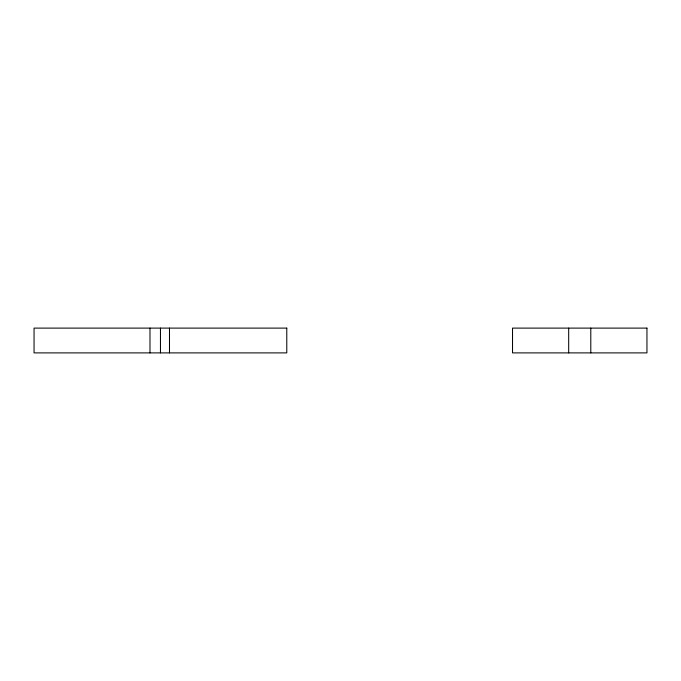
<?xml version="1.0" encoding="UTF-8"?>
<svg xmlns="http://www.w3.org/2000/svg" width="681" height="681" viewBox="0 0 681 681"><rect width="100%" height="100%" fill="white"/><g stroke="black" fill="none" stroke-linecap="round" stroke-linejoin="round"><path stroke-width="1.02" d="M590.793 328.106L590.793 352.894M568.686 328.106L568.686 352.894M169.484 328.106L169.484 352.894M160.461 328.106L160.461 352.894M149.982 328.106L149.982 352.894M286.778 328.106L34.05 328.106L34.05 352.894L286.778 352.894L286.778 328.106M646.95 328.106L512.529 328.106L512.529 352.894L646.95 352.894L646.95 328.106"/></g></svg>
